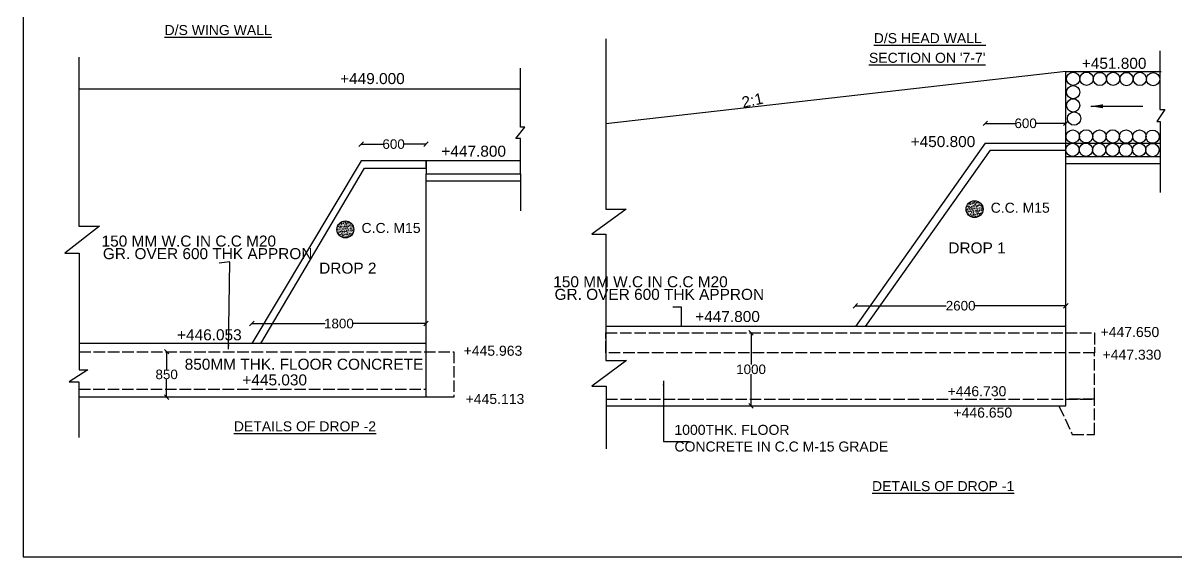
# Model space of a CAD drawing. Header units: millimetres. Extents: x 5124 to 3672811, y 2311 to 45963158.
# Drawn here: x 3635442 to 3659510, y 45935539 to 45946688 of the extents above; entities that cross this region are included whole.
import ezdxf

# ---------------------------------------------------------------- set-up
doc = ezdxf.new("R2010")
doc.units = ezdxf.units.MM
doc.header["$MEASUREMENT"] = 0
doc.linetypes.add('ACAD_ISO02W100', pattern=[15, 12, -3])
doc.layers.add('DRAWING', color=7, linetype='Continuous')
doc.layers.add('TEXT', color=7, linetype='Continuous')
doc.styles.get("Standard").update_dxf_attribs({"font": 'arial.ttf', "height": 200})
doc.dimstyles.get("Standard").update_dxf_attribs({"dimtxt": 200, "dimasz": 110, "dimexe": 0.18, "dimexo": 0.0625, "dimgap": 0.09, "dimtad": 0, "dimtih": 1, "dimtoh": 1, "dimdec": 0, "dimzin": 0, "dimdsep": 46, "dimtxsty": 'Standard', "dimblk": 'OBLIQUE', "dimcen": 0.09, "dimse1": 1, "dimse2": 1, "dimadec": 0, "dimazin": 0, "dimtfac": 1, "dimtdec": 0, "dimtofl": 0, "dimtmove": 0, "dimatfit": 3, "dimfxl": 1, "dimtolj": 1, "dimtzin": 0, "dimarcsym": 0})

# ---------------------------------------------------------------- blocks, each defined once
blk = doc.blocks.new('_Oblique')
at = {"color": 0, "linetype": 'ByBlock', "lineweight": -2}
blk.add_line((-0.5, -0.5), (0.5, 0.5), dxfattribs=at)
blk = doc.blocks.new('*D128')
at = {"layer": 'Defpoints', "color": 0, "transparency": 16777216}
for p in [(3650640, 45940218), (3650640, 45940218), (3650640, 45938694)]:
    blk.add_point(p, dxfattribs=at)
at = {"layer": 'DRAWING', "color": 0, "lineweight": -2, "transparency": 16777216}
for p, q in [((3650640, 45940218), (3650640, 45939558)), ((3650640, 45938694), (3650640, 45939354))]:
    blk.add_line(p, q, dxfattribs=at)
at = {"layer": 'DRAWING', "color": 0, "lineweight": -2, "transparency": 16777216, "xscale": 95, "yscale": 95, "zscale": 95}
for p, rotation in [((3650640, 45940218), 90), ((3650640, 45938694), 270)]:
    blk.add_blockref('_Oblique', p, dxfattribs=dict(at, rotation=rotation))
at = {"layer": 'DRAWING', "color": 0, "transparency": 16777216, "insert": (3650640, 45939456), "char_height": 200, "attachment_point": 5}
blk.add_mtext('\\A1;1000', dxfattribs=at)
blk = doc.blocks.new('*D129')
at = {"layer": 'Defpoints', "color": 0, "transparency": 16777216}
for p in [(3657213, 45940784), (3652817.5, 45940354.5), (3657213, 45940354.5)]:
    blk.add_point(p, dxfattribs=at)
at = {"layer": 'DRAWING', "color": 0, "lineweight": -2, "transparency": 16777216}
for p, q in [((3652817.5, 45940784), (3654715.16, 45940784)), ((3657213, 45940784), (3655315.34, 45940784))]:
    blk.add_line(p, q, dxfattribs=at)
at = {"layer": 'DRAWING', "color": 0, "lineweight": -2, "transparency": 16777216, "xscale": 95, "yscale": 95, "zscale": 95, "rotation": 180}
blk.add_blockref('_Oblique', (3652817.5, 45940784), dxfattribs=at)
at = {"layer": 'DRAWING', "color": 0, "lineweight": -2, "transparency": 16777216, "xscale": 95, "yscale": 95, "zscale": 95}
blk.add_blockref('_Oblique', (3657213, 45940784), dxfattribs=at)
at = {"layer": 'DRAWING', "color": 0, "transparency": 16777216, "insert": (3655015.25, 45940784), "char_height": 200, "attachment_point": 5}
blk.add_mtext('\\A1;2600', dxfattribs=at)
blk = doc.blocks.new('*D130')
at = {"layer": 'Defpoints', "color": 0, "transparency": 16777216}
for p in [(3657213, 45944593), (3655530, 45944182), (3657213, 45944182)]:
    blk.add_point(p, dxfattribs=at)
at = {"layer": 'DRAWING', "color": 0, "lineweight": -2, "transparency": 16777216}
for p, q in [((3655530, 45944593), (3656151, 45944593)), ((3657213, 45944593), (3656593, 45944593))]:
    blk.add_line(p, q, dxfattribs=at)
at = {"layer": 'DRAWING', "color": 0, "lineweight": -2, "transparency": 16777216, "xscale": 95, "yscale": 95, "zscale": 95, "rotation": 180}
blk.add_blockref('_Oblique', (3655530, 45944593), dxfattribs=at)
at = {"layer": 'DRAWING', "color": 0, "lineweight": -2, "transparency": 16777216, "xscale": 95, "yscale": 95, "zscale": 95}
blk.add_blockref('_Oblique', (3657213, 45944593), dxfattribs=at)
at = {"layer": 'DRAWING', "color": 0, "transparency": 16777216, "insert": (3656372, 45944593), "char_height": 200, "attachment_point": 5}
blk.add_mtext('\\A1;600', dxfattribs=at)
blk = doc.blocks.new('*D133')
at = {"layer": 'Defpoints', "color": 0, "transparency": 16777216}
for p in [(3643855, 45940412), (3640218, 45939994), (3643855, 45939994)]:
    blk.add_point(p, dxfattribs=at)
at = {"layer": 'DRAWING', "color": 0, "lineweight": -2, "transparency": 16777216}
for p, q in [((3640218, 45940412), (3641748, 45940412)), ((3643855, 45940412), (3642325, 45940412))]:
    blk.add_line(p, q, dxfattribs=at)
at = {"layer": 'DRAWING', "color": 0, "lineweight": -2, "transparency": 16777216, "xscale": 95, "yscale": 95, "zscale": 95, "rotation": 180}
blk.add_blockref('_Oblique', (3640218, 45940412), dxfattribs=at)
at = {"layer": 'DRAWING', "color": 0, "lineweight": -2, "transparency": 16777216, "xscale": 95, "yscale": 95, "zscale": 95}
blk.add_blockref('_Oblique', (3643855, 45940412), dxfattribs=at)
at = {"layer": 'DRAWING', "color": 0, "transparency": 16777216, "insert": (3642036, 45940412), "char_height": 200, "attachment_point": 5}
blk.add_mtext('\\A1;1800', dxfattribs=at)
blk = doc.blocks.new('*D134')
at = {"layer": 'Defpoints', "color": 0, "transparency": 16777216}
for p in [(3639193, 45939826), (3638440, 45938876), (3639193, 45938876)]:
    blk.add_point(p, dxfattribs=at)
at = {"layer": 'DRAWING', "color": 0, "lineweight": -2, "transparency": 16777216}
for p, q in [((3638440, 45939826), (3638440, 45939453)), ((3638440, 45938876), (3638440, 45939248))]:
    blk.add_line(p, q, dxfattribs=at)
at = {"layer": 'DRAWING', "color": 0, "lineweight": -2, "transparency": 16777216, "xscale": 95, "yscale": 95, "zscale": 95}
for p, rotation in [((3638440, 45939826), 90), ((3638440, 45938876), 270)]:
    blk.add_blockref('_Oblique', p, dxfattribs=dict(at, rotation=rotation))
at = {"layer": 'DRAWING', "color": 0, "transparency": 16777216, "insert": (3638440, 45939350), "char_height": 200, "attachment_point": 5}
blk.add_mtext('\\A1;850', dxfattribs=at)
blk = doc.blocks.new('*D136')
at = {"layer": 'Defpoints', "color": 0, "lineweight": -2, "transparency": 16777216}
for p, q in [((3642500, 45944159), (3642957, 45944159)), ((3643855, 45944159), (3643399, 45944159))]:
    blk.add_line(p, q, dxfattribs=at)
at = {"layer": 'Defpoints', "color": 0, "transparency": 16777216}
for p in [(3643855, 45944159), (3642500, 45943812), (3643855, 45943812)]:
    blk.add_point(p, dxfattribs=at)
at = {"layer": 'Defpoints', "color": 0, "lineweight": -2, "transparency": 16777216, "xscale": 95, "yscale": 95, "zscale": 95, "rotation": 180}
blk.add_blockref('_Oblique', (3642500, 45944159), dxfattribs=at)
at = {"layer": 'Defpoints', "color": 0, "lineweight": -2, "transparency": 16777216, "xscale": 95, "yscale": 95, "zscale": 95}
blk.add_blockref('_Oblique', (3643855, 45944159), dxfattribs=at)
at = {"layer": 'Defpoints', "color": 0, "transparency": 16777216, "insert": (3643178, 45944159), "char_height": 200, "attachment_point": 5}
blk.add_mtext('\\A1;600', dxfattribs=at)

msp = doc.modelspace()

# ---------------------------------------------------------------- hatches: boundary and pattern name
at = {"layer": 'DRAWING'}
h = msp.add_hatch(dxfattribs=at)
h.set_pattern_fill('AR-CONC,_O', color=256, scale=7.584427)
h.set_pattern_definition([(130, (6260377.705, 11084236.46), (-54.40007145, -4.75938956), [5.68831988, -62.57151872]), (185, (6260377.705, 11084236.46), (10.52349293, 57.04945961), [4.55065591, -50.05721498]), (79.5486, (6260373.17, 11084236.066), (-43.87661892, 52.29003541), [4.83432787, -53.17760823]), (133.8158, (6260377.705, 11084251.63), (-80.94411304, -12.553668), [8.53247983, -93.85727808]), (83.3644, (6260370.96, 11084250.585), (-70.88880604, 73.88125406), [7.25149203, -79.7663996]), (188.8158, (6260377.705, 11084251.63), (-70.88874836, 73.88130942), [6.82598386, -75.08582247]), (159, (6260370.12, 11084247.84), (-45.27197671, -30.536333885), [5.68831988, -62.57151872]), (214, (6260370.12, 11084247.84), (-18.45407254, 54.99847227), [4.55065591, -50.05721498]), (108.5486, (6260366.35, 11084245.294), (-63.7260678, 24.4620885), [4.83432787, -53.17760823]), (142.5, (6260377.705, 11084236.462), (-0.92225529, 25.248089706), [0, -49.450460857, 0, -50.81565763, 0, -50.24682564]), (172.5, (6260377.705, 11084236.462), (-19.952315742, 29.913866442), [0, -28.972509275, 0, -48.31279688, 0, -19.150676942]), (212.5, (6260394.618, 11084236.462), (-40.487370375, -1.710657672), [0, -18.96106628, 0, -59.158526792, 0, -78.498814397]), (222.5, (6260402.202, 11084236.462), (-44.23132644, 7.59238882), [0, -24.649386163, 0, -39.28732933, 0, -55.74553486])])
h.paths.add_polyline_path([(3655129, 45942801.2, 1), (3655482.5, 45942801.2, 1.0000008)])
h = msp.add_hatch(dxfattribs=at)
h.set_pattern_fill('AR-CONC,_O', color=256, scale=7.584427)
h.set_pattern_definition([(130, (6247242.626, 11083814.29), (-54.40007145, -4.75938956), [5.68831988, -62.57151872]), (185, (6247242.626, 11083814.29), (10.52349293, 57.04945961), [4.55065591, -50.05721498]), (79.5486, (6247238.09, 11083813.895), (-43.87661892, 52.29003541), [4.83432787, -53.17760823]), (133.8158, (6247242.626, 11083829.46), (-80.94411304, -12.553668), [8.53247983, -93.85727808]), (83.3644, (6247235.88, 11083828.41), (-70.88880604, 73.88125406), [7.25149203, -79.7663996]), (188.8158, (6247242.63, 11083829.46), (-70.88874836, 73.88130942), [6.82598386, -75.08582247]), (159, (6247235.04, 11083825.67), (-45.27197671, -30.536333885), [5.68831988, -62.57151872]), (214, (6247235.04, 11083825.67), (-18.45407254, 54.99847227), [4.55065591, -50.05721498]), (108.5486, (6247231.27, 11083823.123), (-63.7260678, 24.4620885), [4.83432787, -53.17760823]), (142.5, (6247242.626, 11083814.291), (-0.92225529, 25.248089706), [0, -49.450460857, 0, -50.81565763, 0, -50.24682564]), (172.5, (6247242.626, 11083814.29), (-19.952315742, 29.913866442), [0, -28.972509275, 0, -48.31279688, 0, -19.150676942]), (212.5, (6247259.54, 11083814.291), (-40.487370375, -1.710657672), [0, -18.96106628, 0, -59.158526792, 0, -78.498814397]), (222.5, (6247267.124, 11083814.29), (-44.23132644, 7.59238882), [0, -24.649386163, 0, -39.28732933, 0, -55.74553486])])
h.paths.add_polyline_path([(3641993.9, 45942379.1, 1), (3642347.4, 45942379.1, 1.0000008)])

# ---------------------------------------------------------------- linework, layer by layer
at = {"layer": 'DRAWING', "linetype": 'ACAD_ISO02W100', "ltscale": 20}
for p, q in [((3647606, 45940218), (3657811, 45940218)), ((3647606, 45939801.5), (3647606, 45940218)), ((3657811, 45940218), (3657811, 45939801.5)), ((3636614.5, 45939825.5), (3644436.5, 45939825.5)), ((3644436.5, 45939825.5), (3644436.5, 45938875.5)), ((3657811, 45939801.5), (3647606, 45939801.5)), ((3657811, 45939801.5), (3647612.5, 45939801.5)), ((3657811, 45938830.5), (3657811, 45939801.5)), ((3647612.5, 45938830.5), (3657811, 45938830.5))]:
    msp.add_line(p, q, dxfattribs=at)
at = {"layer": 'DRAWING'}
msp.add_line((3644436.5, 45938875.5), (3636614.5, 45938875.5), dxfattribs=at)
msp.add_lwpolyline([(3672811.5, 45963157.8), (3635442.3, 45963157.8), (3635442.3, 45935538.7), (3672811.5, 45935538.7)], close=True, dxfattribs=at)
for points in [[(3647610, 45946358.5), (3647610, 45942804.5), (3648030, 45942804.5), (3647316.5, 45942279.5), (3647606, 45942279.5), (3647606, 45939640.5), (3648040, 45939640.5), (3647316.5, 45939106.5), (3647612.5, 45939106.5), (3647612.5, 45937794.5)], [(3636606, 45945972.5), (3636606, 45942446), (3637036, 45942446), (3636314.5, 45941882.5), (3636614.5, 45941882.5), (3636614.5, 45939449.5), (3636796.5, 45939449.5), (3636405.5, 45939196.5), (3636609, 45939196.5), (3636609, 45938034.5)], [(3659175.5, 45946109), (3659175.5, 45944884.5), (3659281.5, 45944884.5), (3659108, 45944635), (3659180.5, 45944635), (3659180.5, 45943150)], [(3645827, 45943812), (3645827, 45944274), (3645732, 45944274), (3645918.5, 45944510.5), (3645828, 45944510.5), (3645828, 45945743)], [(3657213, 45945675), (3647610, 45944581.5)], [(3657213, 45940354.5), (3657213, 45945675), (3659200, 45945675)], [(3645828, 45945304), (3636606, 45945304)], [(3655530.5, 45944181.5), (3652817.5, 45940354.5)], [(3655633.8, 45944036.7), (3653023.5, 45940354.5)], [(3655530.5, 45944181.5), (3659180.5, 45944181.5)], [(3655633.8, 45944036.7), (3657213, 45944036.7)], [(3645827, 45943540.5), (3645827, 45943812), (3642500.5, 45943812), (3640218, 45939994.5)], [(3640409.5, 45939994.5), (3642572, 45943660.5), (3643855, 45943660.5), (3643855, 45943812), (3643855, 45943540.5)], [(3657213, 45943902), (3659180.5, 45943902)], [(3657213, 45943758.5), (3659180.5, 45943758.5)], [(3643855, 45938875.5), (3643855, 45943540.5), (3645827, 45943540.5), (3645827, 45943383.5), (3643855, 45943383.5)], [(3645827, 45943383.5), (3645827, 45942768)], [(3647612.5, 45938694.5), (3657213, 45938694.5), (3657213, 45940354.5), (3647606, 45940354.5)], [(3643855, 45939994.5), (3636614.5, 45939994.5)]]:
    msp.add_lwpolyline(points, dxfattribs=at)
at = {"layer": 'DRAWING', "linetype": 'ACAD_ISO02W100', "ltscale": 20}
for points in [[(3636609, 45939041), (3643855, 45939041)], [(3657068.5, 45938694.5), (3657346.5, 45938096.5), (3657811, 45938096.5), (3657811, 45938830.5), (3657213, 45938830.5)]]:
    msp.add_lwpolyline(points, dxfattribs=at)
at = {"layer": 'DRAWING'}
for centre, radius in [((3657365, 45945522), 138.5), ((3657644, 45945524.5), 138.5), ((3657921, 45945520.2), 138.5), ((3658200.1, 45945522.7), 138.5), ((3658477, 45945518.4), 138.5), ((3658756.1, 45945520.9), 138.5), ((3659033, 45945517.2), 138.5), ((3657365, 45945245.5), 138.5), ((3657365, 45944969), 138.5), ((3657383.6, 45944693.6), 138.5), ((3657355.5, 45944320), 138.5), ((3657634.5, 45944322.5), 138.5), ((3657911.5, 45944318.2), 138.5), ((3658190.6, 45944320.7), 138.5), ((3658467.5, 45944316.4), 138.5), ((3658746.6, 45944318.9), 138.5), ((3659023.5, 45944315.2), 138.5), ((3657351.5, 45944040.5), 138.5), ((3657630.5, 45944043), 138.5), ((3657907.5, 45944038.7), 138.5), ((3658186.5, 45944041.2), 138.5), ((3658463.5, 45944036.9), 138.5), ((3658742.5, 45944039.4), 138.5), ((3659019.5, 45944035.7), 138.5), ((3655305.7, 45942801.2), 176.7), ((3642170.7, 45942379.1), 176.7)]:
    msp.add_circle(centre, radius, dxfattribs=at)

# ---------------------------------------------------------------- texts
at = {"layer": 'TEXT'}
for s, height, p in [('%%UD/S WING WALL', 209.05, (3638395.9, 45946437.6)), ('%%UD/S HEAD WALL ', 209.05, (3653201.3, 45946268)), ("%%USECTION ON '7-7'", 209.05, (3653101.4, 45945857.4)), (' C.C. M15  ', 209.05, (3655562.3, 45942726.7)), (' C.C. M15  ', 209.05, (3642427.3, 45942304.5)), ('150 MM W.C IN C.C M20', 230, (3637082.3, 45942020.1)), ('GR. OVER 600 THK APPRON', 230, (3637108.8, 45941757.5)), ('150 MM W.C IN C.C M20', 230, (3646511.5, 45941170.1)), ('GR. OVER 600 THK APPRON', 230, (3646538, 45940907.5)), ('%%UDETAILS OF DROP -2', 209.05, (3639842.4, 45938161.5)), ('%%UDETAILS OF DROP -1', 209.05, (3653165.4, 45936913.5))]:
    msp.add_text(s, height=height, dxfattribs=at).set_placement(p)
at = {"layer": 'TEXT', "attachment_point": 1}
for s, insert, char_height, width in [('+451.800', (3657545.4, 45945962.2), 230, 1511.888), ('+449.000', (3642061.4, 45945643.7), 230, 1511.888), ('+450.800', (3653971.7, 45944328.1), 230, 1511.888), ('+447.800', (3644175.4, 45944126.7), 230, 1511.888), ('DROP 1', (3654759.3, 45942106.8), 230, 1511.888), ('DROP 2', (3641624.2, 45941684.6), 230, 1511.888), ('+447.800', (3649475.2, 45940675.1), 230, 1511.888), ('+446.053', (3638657.4, 45940292.7), 230, 1511.888), ('+447.650', (3657935.9, 45940339.8), 209.05, 639.34), ('+445.963', (3644638.8, 45939949.2), 209.05, 639.34), ('+447.330', (3657978.2, 45939867), 209.05, 639.34), ('850MM THK. FLOOR CONCRETE', (3638816.9, 45939678.2), 230, 5399.937), ('+445.030', (3640020.9, 45939351.2), 230, 1511.888), ('+445.113', (3644681.1, 45938942.5), 209.05, 639.34), ('+446.730', (3654743.8, 45939103.5), 209.05, 639.34), ('+446.650', (3654864.5, 45938657.9), 209.05, 639.34), ('1000THK. FLOOR \\PCONCRETE IN C.C M-15 GRADE', (3649040.5, 45938297.4), 209.05, 5191.799)]:
    msp.add_mtext(s, dxfattribs=dict(at, insert=insert, char_height=char_height, width=width))
at = {"layer": 'TEXT', "insert": (3650426.1, 45945140.7), "char_height": 230, "width": 1511.888, "attachment_point": 1, "rotation": 12.1243}
msp.add_mtext('2:1', dxfattribs=at)

# ---------------------------------------------------------------- dimensions: what is measured, and where the dimension line sits
at = {"layer": 'Defpoints'}
dim = msp.add_linear_dim(base=(3643855, 45944159), p1=(3642500.5, 45943812), p2=(3643855, 45943812), text='600', dimstyle='Standard', override={"dimasz": 95, "dimfxl": 2000, "dimarcsym": 1}, dxfattribs=at)
dim.commit()
dim.dimension.update_dxf_attribs({"geometry": '*D136', "text_midpoint": (3643177.8, 45944159)})
at = {"layer": 'DRAWING'}
for base, p1, p2, text, picture, middle in [((3657213, 45944593), (3655530.5, 45944181.5), (3657213, 45944181.5), '600', '*D130', (3656371.8, 45944593)), ((3657213, 45940784), (3652817.5, 45940354.5), (3657213, 45940354.5), '2600', '*D129', (3655015.2, 45940784)), ((3643855, 45940412), (3640218, 45939994.5), (3643855, 45939994.5), '1800', '*D133', (3642036.5, 45940412))]:
    dim = msp.add_linear_dim(base=base, p1=p1, p2=p2, text=text, dimstyle='Standard', override={"dimasz": 95, "dimfxl": 2000, "dimarcsym": 1}, dxfattribs=at)
    dim.commit()
    dim.dimension.update_dxf_attribs({"geometry": picture, "text_midpoint": middle})
for base, p1, p2, text, picture, middle in [((3650640.5, 45940218), (3650640.5, 45938694.5), (3650640.5, 45940218), '1000', '*D128', (3650640.5, 45939456.2)), ((3638440.5, 45938875.5), (3639193, 45939825.5), (3639193, 45938875.5), '850', '*D134', (3638440.5, 45939350.5))]:
    dim = msp.add_linear_dim(base=base, p1=p1, p2=p2, angle=90, text=text, dimstyle='Standard', override={"dimasz": 95, "dimfxl": 2000, "dimarcsym": 1}, dxfattribs=at)
    dim.commit()
    dim.dimension.update_dxf_attribs({"geometry": picture, "text_midpoint": middle})

# ---------------------------------------------------------------- leaders
for points, override in [([(3657734.5, 45944950.5), (3658817, 45944950.5)], {"dimasz": 250, "dimgap": 0.09, "dimtad": 0, "dimfxl": 2000, "dimarcsym": 1}), ([(3648810.5, 45939219), (3648810.5, 45937950.5), (3649345, 45937950.5)], {"dimasz": 95, "dimgap": 0.09, "dimtad": 0, "dimfxl": 2000, "dimarcsym": 1})]:
    msp.add_leader(points, dimstyle='Standard', override=override, dxfattribs=at)
at = {"layer": 'DRAWING', "linetype": 'Continuous'}
for points in [[(3639733.5, 45939878), (3639756, 45941701.5), (3639534.7, 45941675.1)], [(3649185.2, 45940354.5), (3649185.2, 45940751.5), (3649004.7, 45940751.5)]]:
    msp.add_leader(points, dimstyle='Standard', override={"dimasz": 95, "dimgap": 0.09, "dimtad": 0, "dimarcsym": 1}, dxfattribs=at)

doc.saveas('drawing.dxf')
